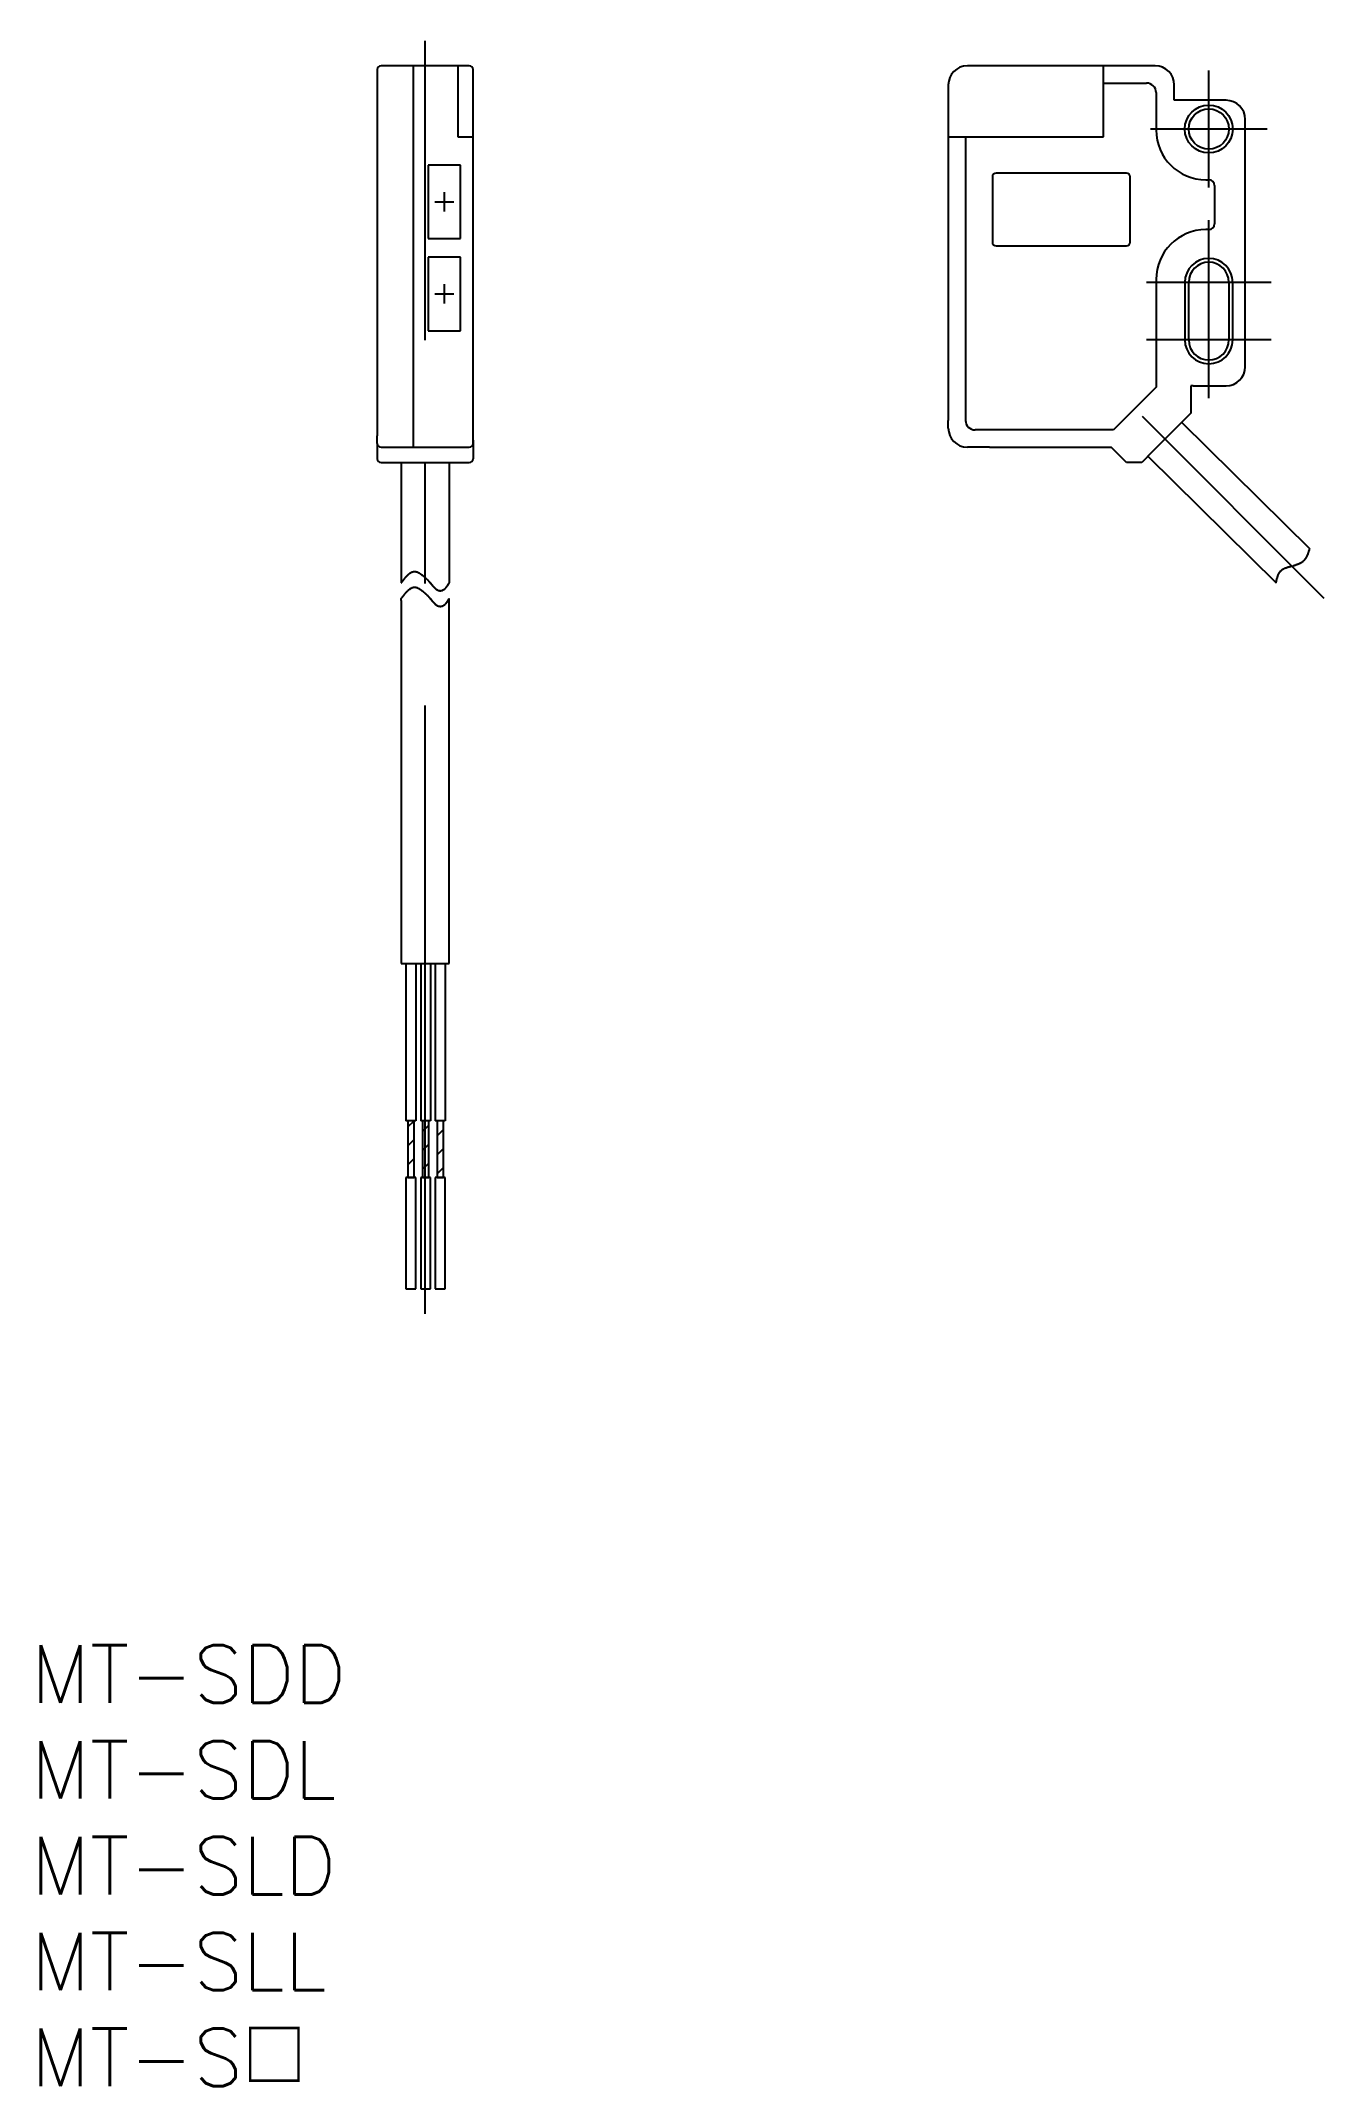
# Model space of a CAD drawing. Extents: x -20 to 47, y -105 to 1.
import ezdxf

# ---------------------------------------------------------------- set-up
doc = ezdxf.new("R2010")
doc.units = 0
doc.linetypes.add('CENTER', pattern=[50.8, 31.75, -6.35, 6.35, -6.35])
doc.linetypes.add('DASHED', pattern=[19.05, 12.7, -6.35])
doc.layers.get('0').update_dxf_attribs({"linetype": 'CONTINUOUS'})
doc.layers.add('CENTER', color=1, linetype='CONTINUOUS')
doc.styles.get("Standard").update_dxf_attribs({"font": 'txt.shx', "height": 3, "bigfont": 'bigfont.shx'})

msp = doc.modelspace()

# ---------------------------------------------------------------- linework, layer by layer
at = {"color": 7, "linetype": 'CONTINUOUS'}
for p, q in [((2.3, 0), (-2.3, 0)), ((-0.6, -19.9), (-0.6, 0)), ((1.7, 0), (1.7, -3.7)), ((29.46, 0), (28.31, 0)), ((29.76, 0), (29.46, 0)), ((34.41, 0), (29.76, 0)), ((36.56, 0), (34.41, 0)), ((35.41, -0.9), (35.41, 0)), ((38.11, 0), (36.56, 0)), ((-2.5, -0.2), (-2.5, -19.3)), ((2.5, -3.7), (2.5, -0.2)), ((27.31, -1), (27.31, -3.7)), ((35.41, -0.9), (37.66, -0.9)), ((35.41, -3.7), (35.41, -0.9)), ((39.11, -1.8), (39.11, -1)), ((38.16, -1.4), (38.16, -3.35)), ((41.81, -1.8), (39.11, -1.8)), ((42.81, -5.05), (42.81, -2.8)), ((1.7, -3.7), (2.5, -3.7)), ((2.5, -19.3), (2.5, -3.7)), ((27.31, -3.7), (28.21, -3.7)), ((27.31, -3.7), (27.31, -4.1)), ((27.31, -4.1), (27.31, -11)), ((28.21, -3.7), (35.41, -3.7)), ((28.21, -3.7), (28.21, -18.5)), ((1.85, -5.18), (0.15, -5.18)), ((0.15, -5.18), (0.15, -9.02)), ((1.85, -9.02), (1.85, -5.18)), ((42.81, -9.45), (42.81, -5.05)), ((29.61, -5.8), (29.61, -9.2)), ((36.61, -5.6), (29.81, -5.6)), ((36.81, -9.2), (36.81, -5.8)), ((40.76, -5.95), (40.91, -5.95)), ((41.21, -6.25), (41.21, -8.25)), ((0.15, -9.02), (1.85, -9.02)), ((29.81, -9.4), (36.61, -9.4)), ((40.91, -8.55), (40.76, -8.55)), ((42.81, -15.7), (42.81, -9.45)), ((1.85, -9.98), (0.15, -9.98)), ((0.15, -9.98), (0.15, -13.83)), ((1.85, -13.83), (1.85, -9.98)), ((27.31, -11), (27.31, -12)), ((38.16, -11.15), (38.16, -16.77)), ((39.66, -11.3), (39.66, -14.3)), ((39.86, -14.3), (39.86, -11.3)), ((41.96, -11.3), (41.96, -14.3)), ((42.16, -14.3), (42.16, -11.3)), ((27.31, -12), (27.31, -18.5)), ((0.15, -13.83), (1.85, -13.83)), ((38.16, -16.77), (35.93, -19)), ((40.09, -16.7), (39.98, -16.7)), ((39.98, -16.7), (39.98, -18.13)), ((40.09, -16.7), (41.81, -16.7)), ((39.98, -18.13), (39.75, -18.36)), ((27.31, -18.9), (27.31, -18.5)), ((35.93, -19), (28.71, -19)), ((39.75, -18.36), (37.98, -20.13)), ((39.5, -18.61), (46.18, -25.21)), ((-2.5, -19.7), (-2.5, -19.3)), ((-2.5, -19.7), (-2.5, -20.5)), ((-2.3, -19.9), (-0.6, -19.9)), ((-0.6, -19.9), (2.3, -19.9)), ((2.5, -19.54), (2.5, -19.3)), ((2.5, -19.7), (2.5, -19.54)), ((2.5, -19.54), (2.5, -20.5)), ((29.46, -19.9), (28.31, -19.9)), ((29.46, -19.9), (29.76, -19.9)), ((29.76, -19.9), (34.26, -19.9)), ((34.26, -19.9), (35.81, -19.9)), ((36.61, -20.7), (35.81, -19.9)), ((37.98, -20.13), (37.41, -20.7)), ((-2.3, -20.7), (2.3, -20.7)), ((-1.25, -20.7), (-1.25, -26.98)), ((1.25, -20.7), (1.25, -26.98)), ((37.41, -20.7), (36.61, -20.7)), ((37.74, -20.38), (44.42, -26.98)), ((-1.25, -27.9), (-1.25, -27.8)), ((-1.25, -27.9), (-1.25, -46.84)), ((1.25, -46.84), (1.25, -27.8)), ((-1.25, -46.84), (1.25, -46.84)), ((-1, -46.84), (-1, -55.05)), ((-0.49, -46.84), (-0.49, -55.05)), ((-0.23, -46.84), (-0.23, -55.05)), ((0.28, -46.84), (0.28, -55.05)), ((0.53, -46.84), (0.53, -55.05)), ((1.04, -46.84), (1.04, -55.05)), ((-0.91, -55.05), (-1, -55.05)), ((-0.91, -55.05), (-0.91, -58)), ((-0.58, -55.05), (-0.91, -55.05)), ((-0.58, -55.05), (-0.91, -55.05)), ((-0.58, -58), (-0.58, -55.05)), ((-0.49, -55.05), (-0.58, -55.05)), ((-0.14, -55.05), (-0.23, -55.05)), ((-0.14, -55.05), (-0.14, -58)), ((0.19, -55.05), (-0.14, -55.05)), ((0.19, -55.05), (-0.14, -55.05)), ((0.19, -58), (0.19, -55.05)), ((0.28, -55.05), (0.19, -55.05)), ((0.62, -55.05), (0.53, -55.05)), ((0.95, -55.05), (0.62, -55.05)), ((0.95, -55.05), (0.62, -55.05)), ((0.62, -55.05), (0.62, -58)), ((0.95, -58), (0.95, -55.05)), ((1.04, -55.05), (0.95, -55.05)), ((-0.91, -58), (-1, -58)), ((-1, -58), (-1, -63.82)), ((-0.58, -58), (-0.91, -58)), ((-0.91, -58), (-0.58, -58)), ((-0.91, -58), (-0.58, -58)), ((-0.58, -58), (-0.91, -58)), ((-0.49, -58), (-0.58, -58)), ((-0.49, -63.82), (-0.49, -58)), ((-0.14, -58), (-0.23, -58)), ((-0.23, -58), (-0.23, -63.82)), ((0.19, -58), (-0.14, -58)), ((-0.14, -58), (0.19, -58)), ((-0.14, -58), (0.19, -58)), ((0.19, -58), (-0.14, -58)), ((0.28, -58), (0.19, -58)), ((0.28, -63.82), (0.28, -58)), ((0.62, -58), (0.53, -58)), ((0.53, -58), (0.53, -63.82)), ((0.95, -58), (0.62, -58)), ((0.62, -58), (0.95, -58)), ((0.62, -58), (0.95, -58)), ((0.95, -58), (0.62, -58)), ((1.04, -58), (0.95, -58)), ((1.04, -63.82), (1.04, -58)), ((-1, -63.82), (-0.49, -63.82)), ((-0.23, -63.82), (0.28, -63.82)), ((0.53, -63.82), (1.04, -63.82))]:
    msp.add_line(p, q, dxfattribs=at)
at = {"color": 3, "linetype": 'DASHED'}
for p, q in [((0.5, -7.1), (1.5, -7.1)), ((1, -6.6), (1, -7.6)), ((1, -11.4), (1, -12.4)), ((0.5, -11.9), (1.5, -11.9))]:
    msp.add_line(p, q, dxfattribs=at)
at = {"color": 3, "linetype": 'CONTINUOUS'}
for p, q in [((-0.91, -55.37), (-0.58, -55.05)), ((-0.14, -55.6), (0.19, -55.27)), ((-0.91, -56.36), (-0.58, -56.03)), ((-0.14, -56.59), (0.19, -56.26)), ((0.62, -55.83), (0.95, -55.5)), ((0.62, -56.82), (0.95, -56.49)), ((-0.91, -57.35), (-0.58, -57.02)), ((-0.14, -57.58), (0.19, -57.25)), ((0.62, -57.81), (0.95, -57.48))]:
    msp.add_line(p, q, dxfattribs=at)
at = {"color": 3}
for points in [[(45.3, -26.09, 0), (45.31, -26.09, 0), (45.32, -26.09, 0), (45.32, -26.09, 0), (45.33, -26.08, 0), (45.34, -26.08, 0), (45.35, -26.08, 0), (45.36, -26.07, 0), (45.37, -26.07, 0), (45.37, -26.07, 0), (45.38, -26.07, 0), (45.39, -26.06, 0), (45.4, -26.06, 0), (45.41, -26.06, 0), (45.42, -26.06, 0), (45.42, -26.05, 0), (45.43, -26.05, 0), (45.44, -26.05, 0), (45.45, -26.04, 0), (45.46, -26.04, 0), (45.47, -26.04, 0), (45.47, -26.03, 0), (45.48, -26.03, 0), (45.49, -26.03, 0), (45.5, -26.03, 0), (45.51, -26.02, 0), (45.52, -26.02, 0), (45.52, -26.02, 0), (45.53, -26.01, 0), (45.54, -26.01, 0), (45.55, -26.01, 0), (45.56, -26, 0), (45.56, -26, 0), (45.57, -26, 0), (45.58, -25.99, 0), (45.59, -25.99, 0), (45.59, -25.99, 0), (45.6, -25.98, 0), (45.61, -25.98, 0), (45.62, -25.98, 0), (45.63, -25.97, 0), (45.63, -25.97, 0), (45.64, -25.97, 0), (45.65, -25.96, 0), (45.66, -25.96, 0), (45.66, -25.96, 0), (45.67, -25.95, 0), (45.68, -25.95, 0), (45.69, -25.95, 0), (45.69, -25.94, 0), (45.7, -25.94, 0), (45.71, -25.93, 0), (45.72, -25.93, 0), (45.72, -25.93, 0), (45.73, -25.92, 0), (45.74, -25.92, 0), (45.74, -25.91, 0), (45.75, -25.91, 0), (45.76, -25.91, 0), (45.76, -25.9, 0), (45.77, -25.9, 0), (45.78, -25.89, 0), (45.78, -25.89, 0), (45.79, -25.88, 0), (45.8, -25.88, 0), (45.8, -25.87, 0), (45.81, -25.87, 0), (45.82, -25.86, 0), (45.82, -25.86, 0), (45.83, -25.86, 0), (45.84, -25.85, 0), (45.84, -25.85, 0), (45.85, -25.84, 0), (45.85, -25.84, 0), (45.86, -25.83, 0), (45.87, -25.82, 0), (45.87, -25.82, 0), (45.88, -25.81, 0), (45.88, -25.81, 0), (45.89, -25.8, 0), (45.89, -25.8, 0), (45.9, -25.79, 0), (45.91, -25.79, 0), (45.91, -25.78, 0), (45.92, -25.77, 0), (45.92, -25.77, 0), (45.93, -25.76, 0), (45.93, -25.76, 0), (45.94, -25.75, 0), (45.94, -25.74, 0), (45.95, -25.74, 0), (45.95, -25.73, 0), (45.96, -25.73, 0), (45.96, -25.72, 0), (45.96, -25.71, 0), (45.97, -25.71, 0), (45.97, -25.7, 0), (45.98, -25.69, 0), (45.98, -25.69, 0), (45.99, -25.68, 0), (45.99, -25.67, 0), (46, -25.67, 0), (46, -25.66, 0), (46, -25.65, 0), (46.01, -25.64, 0), (46.01, -25.64, 0), (46.02, -25.63, 0), (46.02, -25.62, 0), (46.02, -25.62, 0), (46.03, -25.61, 0), (46.03, -25.6, 0), (46.03, -25.59, 0), (46.04, -25.59, 0), (46.04, -25.58, 0), (46.05, -25.57, 0), (46.05, -25.56, 0), (46.05, -25.56, 0), (46.06, -25.55, 0), (46.06, -25.54, 0), (46.06, -25.53, 0), (46.07, -25.53, 0), (46.07, -25.52, 0), (46.07, -25.51, 0), (46.08, -25.5, 0), (46.08, -25.49, 0), (46.08, -25.49, 0), (46.09, -25.48, 0), (46.09, -25.47, 0), (46.09, -25.46, 0), (46.09, -25.45, 0), (46.1, -25.45, 0), (46.1, -25.44, 0), (46.1, -25.43, 0), (46.11, -25.42, 0), (46.11, -25.41, 0), (46.11, -25.41, 0), (46.12, -25.4, 0), (46.12, -25.39, 0), (46.12, -25.38, 0), (46.12, -25.37, 0), (46.13, -25.36, 0), (46.13, -25.36, 0), (46.13, -25.35, 0), (46.14, -25.34, 0), (46.14, -25.33, 0), (46.14, -25.32, 0), (46.14, -25.31, 0), (46.15, -25.31, 0), (46.15, -25.3, 0), (46.15, -25.29, 0), (46.15, -25.28, 0), (46.16, -25.27, 0), (46.16, -25.26, 0), (46.16, -25.26, 0), (46.16, -25.25, 0), (46.17, -25.24, 0), (46.17, -25.23, 0), (46.17, -25.22, 0), (46.18, -25.21, 0), (46.18, -25.21, 0)], [(-1.25, -26.98, 0), (-1.24, -26.97, 0), (-1.23, -26.96, 0), (-1.23, -26.95, 0), (-1.22, -26.94, 0), (-1.21, -26.93, 0), (-1.2, -26.92, 0), (-1.19, -26.91, 0), (-1.19, -26.9, 0), (-1.18, -26.89, 0), (-1.17, -26.88, 0), (-1.16, -26.87, 0), (-1.16, -26.86, 0), (-1.15, -26.85, 0), (-1.14, -26.84, 0), (-1.13, -26.83, 0), (-1.12, -26.82, 0), (-1.12, -26.81, 0), (-1.11, -26.8, 0), (-1.1, -26.79, 0), (-1.09, -26.78, 0), (-1.08, -26.77, 0), (-1.08, -26.76, 0), (-1.07, -26.75, 0), (-1.06, -26.74, 0), (-1.05, -26.73, 0), (-1.04, -26.72, 0), (-1.04, -26.71, 0), (-1.03, -26.7, 0), (-1.02, -26.69, 0), (-1.01, -26.68, 0), (-1, -26.67, 0), (-1, -26.66, 0), (-0.99, -26.66, 0), (-0.98, -26.65, 0), (-0.97, -26.64, 0), (-0.96, -26.63, 0), (-0.96, -26.62, 0), (-0.95, -26.61, 0), (-0.94, -26.6, 0), (-0.93, -26.6, 0), (-0.92, -26.59, 0), (-0.92, -26.58, 0), (-0.91, -26.57, 0), (-0.9, -26.56, 0), (-0.89, -26.56, 0), (-0.88, -26.55, 0), (-0.87, -26.54, 0), (-0.87, -26.53, 0), (-0.86, -26.53, 0), (-0.85, -26.52, 0), (-0.84, -26.51, 0), (-0.83, -26.51, 0), (-0.83, -26.5, 0), (-0.82, -26.49, 0), (-0.81, -26.49, 0), (-0.8, -26.48, 0), (-0.79, -26.48, 0), (-0.78, -26.47, 0), (-0.78, -26.46, 0), (-0.77, -26.46, 0), (-0.76, -26.45, 0), (-0.75, -26.45, 0), (-0.74, -26.44, 0), (-0.73, -26.44, 0), (-0.73, -26.44, 0), (-0.72, -26.43, 0), (-0.71, -26.43, 0), (-0.7, -26.42, 0), (-0.69, -26.42, 0), (-0.68, -26.42, 0), (-0.68, -26.41, 0), (-0.67, -26.41, 0), (-0.66, -26.41, 0), (-0.65, -26.4, 0), (-0.64, -26.4, 0), (-0.63, -26.4, 0), (-0.62, -26.4, 0), (-0.62, -26.4, 0), (-0.61, -26.39, 0), (-0.6, -26.39, 0), (-0.59, -26.39, 0), (-0.58, -26.39, 0), (-0.57, -26.39, 0), (-0.56, -26.39, 0), (-0.55, -26.39, 0), (-0.55, -26.39, 0), (-0.54, -26.39, 0), (-0.53, -26.39, 0), (-0.52, -26.39, 0), (-0.51, -26.39, 0), (-0.5, -26.39, 0), (-0.49, -26.39, 0), (-0.48, -26.4, 0), (-0.48, -26.4, 0), (-0.47, -26.4, 0), (-0.46, -26.4, 0), (-0.45, -26.41, 0), (-0.44, -26.41, 0), (-0.43, -26.41, 0), (-0.42, -26.41, 0), (-0.41, -26.42, 0), (-0.4, -26.42, 0), (-0.4, -26.42, 0), (-0.39, -26.43, 0), (-0.38, -26.43, 0), (-0.37, -26.44, 0), (-0.36, -26.44, 0), (-0.35, -26.45, 0), (-0.34, -26.45, 0), (-0.33, -26.45, 0), (-0.32, -26.46, 0), (-0.31, -26.46, 0), (-0.3, -26.47, 0), (-0.3, -26.48, 0), (-0.29, -26.48, 0), (-0.28, -26.49, 0), (-0.27, -26.49, 0), (-0.26, -26.5, 0), (-0.25, -26.5, 0), (-0.24, -26.51, 0), (-0.23, -26.52, 0), (-0.22, -26.52, 0), (-0.21, -26.53, 0), (-0.2, -26.54, 0), (-0.19, -26.54, 0), (-0.18, -26.55, 0), (-0.18, -26.56, 0), (-0.17, -26.57, 0), (-0.16, -26.57, 0), (-0.15, -26.58, 0), (-0.14, -26.59, 0), (-0.13, -26.6, 0), (-0.12, -26.6, 0), (-0.11, -26.61, 0), (-0.1, -26.62, 0), (-0.09, -26.63, 0), (-0.08, -26.63, 0), (-0.07, -26.64, 0), (-0.06, -26.65, 0), (-0.05, -26.66, 0), (-0.04, -26.67, 0), (-0.04, -26.67, 0), (-0.03, -26.68, 0), (-0.02, -26.69, 0), (-0.01, -26.7, 0), (0, -26.71, 0), (0.01, -26.72, 0), (0.02, -26.73, 0), (0.03, -26.73, 0), (0.04, -26.74, 0), (0.05, -26.75, 0), (0.06, -26.76, 0), (0.07, -26.77, 0), (0.08, -26.78, 0), (0.09, -26.79, 0), (0.1, -26.8, 0), (0.11, -26.8, 0), (0.12, -26.81, 0), (0.12, -26.82, 0)], [(44.42, -26.98, 0), (44.42, -26.97, 0), (44.42, -26.96, 0), (44.43, -26.96, 0), (44.43, -26.95, 0), (44.43, -26.94, 0), (44.43, -26.93, 0), (44.43, -26.92, 0), (44.44, -26.91, 0), (44.44, -26.9, 0), (44.44, -26.89, 0), (44.44, -26.88, 0), (44.44, -26.87, 0), (44.45, -26.86, 0), (44.45, -26.86, 0), (44.45, -26.85, 0), (44.45, -26.84, 0), (44.45, -26.83, 0), (44.46, -26.82, 0), (44.46, -26.81, 0), (44.46, -26.8, 0), (44.46, -26.79, 0), (44.47, -26.78, 0), (44.47, -26.78, 0), (44.47, -26.77, 0), (44.47, -26.76, 0), (44.47, -26.75, 0), (44.48, -26.74, 0), (44.48, -26.73, 0), (44.48, -26.72, 0), (44.48, -26.71, 0), (44.49, -26.71, 0), (44.49, -26.7, 0), (44.49, -26.69, 0), (44.49, -26.68, 0), (44.5, -26.67, 0), (44.5, -26.66, 0), (44.5, -26.65, 0), (44.5, -26.65, 0), (44.51, -26.64, 0), (44.51, -26.63, 0), (44.51, -26.62, 0), (44.52, -26.61, 0), (44.52, -26.61, 0), (44.52, -26.6, 0), (44.52, -26.59, 0), (44.53, -26.58, 0), (44.53, -26.57, 0), (44.53, -26.57, 0), (44.54, -26.56, 0), (44.54, -26.55, 0), (44.54, -26.54, 0), (44.55, -26.53, 0), (44.55, -26.53, 0), (44.55, -26.52, 0), (44.56, -26.51, 0), (44.56, -26.5, 0), (44.57, -26.5, 0), (44.57, -26.49, 0), (44.57, -26.48, 0), (44.58, -26.48, 0), (44.58, -26.47, 0), (44.59, -26.46, 0), (44.59, -26.45, 0), (44.59, -26.45, 0), (44.6, -26.44, 0), (44.6, -26.43, 0), (44.61, -26.43, 0), (44.61, -26.42, 0), (44.62, -26.41, 0), (44.62, -26.41, 0), (44.63, -26.4, 0), (44.63, -26.4, 0), (44.64, -26.39, 0), (44.64, -26.38, 0), (44.65, -26.38, 0), (44.65, -26.37, 0), (44.66, -26.37, 0), (44.66, -26.36, 0), (44.67, -26.35, 0), (44.67, -26.35, 0), (44.68, -26.34, 0), (44.68, -26.34, 0), (44.69, -26.33, 0), (44.7, -26.33, 0), (44.7, -26.32, 0), (44.71, -26.32, 0), (44.71, -26.31, 0), (44.72, -26.31, 0), (44.73, -26.3, 0), (44.73, -26.3, 0), (44.74, -26.29, 0), (44.75, -26.29, 0), (44.75, -26.28, 0), (44.76, -26.28, 0), (44.77, -26.27, 0), (44.77, -26.27, 0), (44.78, -26.27, 0), (44.79, -26.26, 0), (44.79, -26.26, 0), (44.8, -26.25, 0), (44.81, -26.25, 0), (44.81, -26.25, 0), (44.82, -26.24, 0), (44.83, -26.24, 0), (44.84, -26.23, 0), (44.84, -26.23, 0), (44.85, -26.23, 0), (44.86, -26.22, 0), (44.87, -26.22, 0), (44.88, -26.22, 0), (44.88, -26.21, 0), (44.89, -26.21, 0), (44.9, -26.21, 0), (44.91, -26.2, 0), (44.91, -26.2, 0), (44.92, -26.2, 0), (44.93, -26.19, 0), (44.94, -26.19, 0), (44.95, -26.19, 0), (44.96, -26.19, 0), (44.96, -26.18, 0), (44.97, -26.18, 0), (44.98, -26.18, 0), (44.99, -26.17, 0), (45, -26.17, 0), (45.01, -26.17, 0), (45.01, -26.17, 0), (45.02, -26.16, 0), (45.03, -26.16, 0), (45.04, -26.16, 0), (45.05, -26.16, 0), (45.06, -26.15, 0), (45.07, -26.15, 0), (45.07, -26.15, 0), (45.08, -26.15, 0), (45.09, -26.14, 0), (45.1, -26.14, 0), (45.11, -26.14, 0), (45.12, -26.14, 0), (45.13, -26.13, 0), (45.14, -26.13, 0), (45.15, -26.13, 0), (45.15, -26.13, 0), (45.16, -26.13, 0), (45.17, -26.12, 0), (45.18, -26.12, 0), (45.19, -26.12, 0), (45.2, -26.12, 0), (45.21, -26.11, 0), (45.22, -26.11, 0), (45.23, -26.11, 0), (45.24, -26.11, 0), (45.24, -26.11, 0), (45.25, -26.1, 0), (45.26, -26.1, 0), (45.27, -26.1, 0), (45.28, -26.1, 0), (45.29, -26.1, 0), (45.3, -26.09, 0)], [(-1.25, -27.8, 0), (-1.24, -27.79, 0), (-1.23, -27.78, 0), (-1.23, -27.77, 0), (-1.22, -27.76, 0), (-1.21, -27.75, 0), (-1.2, -27.74, 0), (-1.19, -27.73, 0), (-1.19, -27.72, 0), (-1.18, -27.71, 0), (-1.17, -27.7, 0), (-1.16, -27.69, 0), (-1.16, -27.68, 0), (-1.15, -27.67, 0), (-1.14, -27.66, 0), (-1.13, -27.65, 0), (-1.12, -27.64, 0), (-1.12, -27.63, 0), (-1.11, -27.62, 0), (-1.1, -27.61, 0), (-1.09, -27.6, 0), (-1.08, -27.59, 0), (-1.08, -27.58, 0), (-1.07, -27.57, 0), (-1.06, -27.56, 0), (-1.05, -27.55, 0), (-1.04, -27.54, 0), (-1.04, -27.53, 0), (-1.03, -27.52, 0), (-1.02, -27.51, 0), (-1.01, -27.5, 0), (-1, -27.49, 0), (-1, -27.48, 0), (-0.99, -27.48, 0), (-0.98, -27.47, 0), (-0.97, -27.46, 0), (-0.96, -27.45, 0), (-0.96, -27.44, 0), (-0.95, -27.43, 0), (-0.94, -27.42, 0), (-0.93, -27.42, 0), (-0.92, -27.41, 0), (-0.92, -27.4, 0), (-0.91, -27.39, 0), (-0.9, -27.38, 0), (-0.89, -27.38, 0), (-0.88, -27.37, 0), (-0.87, -27.36, 0), (-0.87, -27.35, 0), (-0.86, -27.35, 0), (-0.85, -27.34, 0), (-0.84, -27.33, 0), (-0.83, -27.33, 0), (-0.83, -27.32, 0), (-0.82, -27.31, 0), (-0.81, -27.31, 0), (-0.8, -27.3, 0), (-0.79, -27.3, 0), (-0.78, -27.29, 0), (-0.78, -27.28, 0), (-0.77, -27.28, 0), (-0.76, -27.27, 0), (-0.75, -27.27, 0), (-0.74, -27.26, 0), (-0.73, -27.26, 0), (-0.73, -27.26, 0), (-0.72, -27.25, 0), (-0.71, -27.25, 0), (-0.7, -27.24, 0), (-0.69, -27.24, 0), (-0.68, -27.24, 0), (-0.68, -27.23, 0), (-0.67, -27.23, 0), (-0.66, -27.23, 0), (-0.65, -27.22, 0), (-0.64, -27.22, 0), (-0.63, -27.22, 0), (-0.62, -27.22, 0), (-0.62, -27.22, 0), (-0.61, -27.21, 0), (-0.6, -27.21, 0), (-0.59, -27.21, 0), (-0.58, -27.21, 0), (-0.57, -27.21, 0), (-0.56, -27.21, 0), (-0.55, -27.21, 0), (-0.55, -27.21, 0), (-0.54, -27.21, 0), (-0.53, -27.21, 0), (-0.52, -27.21, 0), (-0.51, -27.21, 0), (-0.5, -27.21, 0), (-0.49, -27.21, 0), (-0.48, -27.22, 0), (-0.48, -27.22, 0), (-0.47, -27.22, 0), (-0.46, -27.22, 0), (-0.45, -27.23, 0), (-0.44, -27.23, 0), (-0.43, -27.23, 0), (-0.42, -27.23, 0), (-0.41, -27.24, 0), (-0.4, -27.24, 0), (-0.4, -27.24, 0), (-0.39, -27.25, 0), (-0.38, -27.25, 0), (-0.37, -27.26, 0), (-0.36, -27.26, 0), (-0.35, -27.27, 0), (-0.34, -27.27, 0), (-0.33, -27.27, 0), (-0.32, -27.28, 0), (-0.31, -27.28, 0), (-0.3, -27.29, 0), (-0.3, -27.3, 0), (-0.29, -27.3, 0), (-0.28, -27.31, 0), (-0.27, -27.31, 0), (-0.26, -27.32, 0), (-0.25, -27.32, 0), (-0.24, -27.33, 0), (-0.23, -27.34, 0), (-0.22, -27.34, 0), (-0.21, -27.35, 0), (-0.2, -27.36, 0), (-0.19, -27.36, 0), (-0.18, -27.37, 0), (-0.18, -27.38, 0), (-0.17, -27.39, 0), (-0.16, -27.39, 0), (-0.15, -27.4, 0), (-0.14, -27.41, 0), (-0.13, -27.42, 0), (-0.12, -27.42, 0), (-0.11, -27.43, 0), (-0.1, -27.44, 0), (-0.09, -27.45, 0), (-0.08, -27.45, 0), (-0.07, -27.46, 0), (-0.06, -27.47, 0), (-0.05, -27.48, 0), (-0.04, -27.49, 0), (-0.04, -27.49, 0), (-0.03, -27.5, 0), (-0.02, -27.51, 0), (-0.01, -27.52, 0), (0, -27.53, 0), (0.01, -27.54, 0), (0.02, -27.55, 0), (0.03, -27.55, 0), (0.04, -27.56, 0), (0.05, -27.57, 0), (0.06, -27.58, 0), (0.07, -27.59, 0), (0.08, -27.6, 0), (0.09, -27.61, 0), (0.1, -27.62, 0), (0.11, -27.62, 0), (0.12, -27.63, 0), (0.12, -27.64, 0)], [(0.12, -26.82, 0), (0.13, -26.82, 0), (0.13, -26.83, 0), (0.13, -26.83, 0), (0.14, -26.84, 0), (0.14, -26.84, 0), (0.14, -26.84, 0), (0.15, -26.85, 0), (0.15, -26.85, 0), (0.15, -26.85, 0), (0.16, -26.86, 0), (0.16, -26.86, 0), (0.16, -26.86, 0), (0.17, -26.87, 0), (0.17, -26.87, 0), (0.17, -26.87, 0), (0.18, -26.88, 0), (0.18, -26.88, 0), (0.18, -26.88, 0), (0.19, -26.89, 0), (0.19, -26.89, 0), (0.19, -26.9, 0), (0.2, -26.9, 0), (0.2, -26.9, 0), (0.2, -26.91, 0), (0.21, -26.91, 0), (0.21, -26.91, 0), (0.21, -26.92, 0), (0.22, -26.92, 0), (0.22, -26.92, 0), (0.22, -26.93, 0), (0.22, -26.93, 0), (0.23, -26.94, 0), (0.23, -26.94, 0), (0.23, -26.94, 0), (0.24, -26.95, 0), (0.24, -26.95, 0), (0.24, -26.95, 0), (0.25, -26.96, 0), (0.25, -26.96, 0), (0.25, -26.96, 0), (0.26, -26.97, 0), (0.26, -26.97, 0), (0.26, -26.98, 0), (0.27, -26.98, 0), (0.27, -26.98, 0), (0.27, -26.99, 0), (0.27, -26.99, 0), (0.28, -26.99, 0), (0.28, -27, 0), (0.28, -27, 0), (0.29, -27, 0), (0.29, -27.01, 0), (0.29, -27.01, 0), (0.3, -27.02, 0), (0.3, -27.02, 0), (0.3, -27.02, 0), (0.31, -27.03, 0), (0.31, -27.03, 0), (0.31, -27.03, 0), (0.31, -27.04, 0), (0.32, -27.04, 0), (0.32, -27.04, 0), (0.32, -27.05, 0), (0.33, -27.05, 0), (0.33, -27.06, 0), (0.33, -27.06, 0), (0.34, -27.06, 0), (0.34, -27.07, 0), (0.34, -27.07, 0), (0.35, -27.07, 0), (0.35, -27.08, 0), (0.35, -27.08, 0), (0.35, -27.09, 0), (0.36, -27.09, 0), (0.36, -27.09, 0), (0.36, -27.1, 0), (0.37, -27.1, 0), (0.37, -27.1, 0), (0.37, -27.11, 0), (0.38, -27.11, 0), (0.38, -27.11, 0), (0.38, -27.12, 0), (0.39, -27.12, 0), (0.39, -27.13, 0), (0.39, -27.13, 0), (0.39, -27.13, 0), (0.4, -27.14, 0), (0.4, -27.14, 0), (0.4, -27.14, 0), (0.41, -27.15, 0), (0.41, -27.15, 0), (0.41, -27.15, 0), (0.42, -27.16, 0), (0.42, -27.16, 0), (0.42, -27.17, 0), (0.43, -27.17, 0), (0.43, -27.17, 0), (0.43, -27.18, 0), (0.44, -27.18, 0), (0.44, -27.18, 0), (0.44, -27.19, 0), (0.45, -27.19, 0), (0.45, -27.19, 0), (0.45, -27.2, 0), (0.46, -27.2, 0), (0.46, -27.2, 0), (0.46, -27.21, 0), (0.47, -27.21, 0), (0.47, -27.22, 0), (0.47, -27.22, 0), (0.47, -27.22, 0), (0.48, -27.23, 0), (0.48, -27.23, 0), (0.48, -27.23, 0), (0.49, -27.24, 0), (0.49, -27.24, 0), (0.5, -27.24, 0), (0.5, -27.25, 0), (0.5, -27.25, 0), (0.51, -27.25, 0), (0.51, -27.26, 0), (0.51, -27.26, 0), (0.52, -27.26, 0), (0.52, -27.27, 0), (0.52, -27.27, 0), (0.53, -27.27, 0), (0.53, -27.28, 0), (0.53, -27.28, 0), (0.54, -27.28, 0), (0.54, -27.28, 0), (0.55, -27.29, 0), (0.55, -27.29, 0), (0.55, -27.29, 0), (0.56, -27.3, 0), (0.56, -27.3, 0), (0.56, -27.3, 0), (0.57, -27.31, 0), (0.57, -27.31, 0), (0.58, -27.31, 0), (0.58, -27.31, 0), (0.58, -27.32, 0), (0.59, -27.32, 0), (0.59, -27.32, 0), (0.6, -27.32, 0), (0.6, -27.33, 0), (0.6, -27.33, 0), (0.61, -27.33, 0), (0.61, -27.34, 0), (0.62, -27.34, 0), (0.62, -27.34, 0), (0.63, -27.34, 0), (0.63, -27.34, 0), (0.63, -27.35, 0), (0.64, -27.35, 0), (0.64, -27.35, 0), (0.65, -27.35, 0), (0.65, -27.36, 0), (0.66, -27.36, 0), (0.66, -27.36, 0), (0.66, -27.36, 0), (0.67, -27.36, 0), (0.67, -27.36, 0), (0.68, -27.37, 0), (0.68, -27.37, 0), (0.69, -27.37, 0), (0.69, -27.37, 0), (0.7, -27.37, 0), (0.7, -27.37, 0), (0.71, -27.38, 0), (0.71, -27.38, 0), (0.72, -27.38, 0), (0.72, -27.38, 0), (0.72, -27.38, 0), (0.73, -27.38, 0), (0.73, -27.38, 0), (0.74, -27.38, 0), (0.74, -27.38, 0), (0.75, -27.38, 0), (0.75, -27.39, 0), (0.76, -27.39, 0), (0.76, -27.39, 0), (0.77, -27.39, 0), (0.77, -27.39, 0), (0.78, -27.39, 0), (0.78, -27.39, 0), (0.79, -27.39, 0), (0.79, -27.39, 0), (0.8, -27.39, 0), (0.8, -27.39, 0), (0.81, -27.39, 0), (0.81, -27.39, 0), (0.82, -27.39, 0), (0.82, -27.38, 0), (0.83, -27.38, 0), (0.83, -27.38, 0), (0.83, -27.38, 0), (0.84, -27.38, 0), (0.84, -27.38, 0), (0.85, -27.38, 0), (0.85, -27.38, 0), (0.86, -27.38, 0), (0.86, -27.38, 0), (0.87, -27.38, 0), (0.87, -27.37, 0), (0.88, -27.37, 0), (0.88, -27.37, 0), (0.89, -27.37, 0), (0.89, -27.37, 0), (0.9, -27.37, 0), (0.9, -27.36, 0), (0.91, -27.36, 0), (0.91, -27.36, 0), (0.91, -27.36, 0), (0.92, -27.36, 0), (0.92, -27.36, 0), (0.93, -27.35, 0), (0.93, -27.35, 0), (0.94, -27.35, 0), (0.94, -27.35, 0), (0.95, -27.34, 0), (0.95, -27.34, 0), (0.95, -27.34, 0), (0.96, -27.34, 0), (0.96, -27.34, 0), (0.97, -27.33, 0), (0.97, -27.33, 0), (0.98, -27.33, 0), (0.98, -27.33, 0), (0.98, -27.32, 0), (0.99, -27.32, 0), (0.99, -27.32, 0), (1, -27.31, 0), (1, -27.31, 0), (1, -27.31, 0), (1.01, -27.31, 0), (1.01, -27.3, 0), (1.01, -27.3, 0), (1.02, -27.3, 0), (1.02, -27.29, 0), (1.03, -27.29, 0), (1.03, -27.29, 0), (1.03, -27.29, 0), (1.04, -27.28, 0), (1.04, -27.28, 0), (1.04, -27.28, 0), (1.05, -27.27, 0), (1.05, -27.27, 0), (1.05, -27.27, 0), (1.06, -27.26, 0), (1.06, -27.26, 0), (1.06, -27.26, 0), (1.07, -27.25, 0), (1.07, -27.25, 0), (1.07, -27.25, 0), (1.08, -27.24, 0), (1.08, -27.24, 0), (1.08, -27.24, 0), (1.09, -27.23, 0), (1.09, -27.23, 0), (1.09, -27.22, 0), (1.1, -27.22, 0), (1.1, -27.22, 0), (1.1, -27.21, 0), (1.11, -27.21, 0), (1.11, -27.21, 0), (1.11, -27.2, 0), (1.12, -27.2, 0), (1.12, -27.19, 0), (1.12, -27.19, 0), (1.12, -27.19, 0), (1.13, -27.18, 0), (1.13, -27.18, 0), (1.13, -27.18, 0), (1.14, -27.17, 0), (1.14, -27.17, 0), (1.14, -27.16, 0), (1.14, -27.16, 0), (1.15, -27.16, 0), (1.15, -27.15, 0), (1.15, -27.15, 0), (1.15, -27.14, 0), (1.16, -27.14, 0), (1.16, -27.14, 0), (1.16, -27.13, 0), (1.17, -27.13, 0), (1.17, -27.12, 0), (1.17, -27.12, 0), (1.17, -27.12, 0), (1.18, -27.11, 0), (1.18, -27.11, 0), (1.18, -27.1, 0), (1.18, -27.1, 0), (1.19, -27.09, 0), (1.19, -27.09, 0), (1.19, -27.09, 0), (1.19, -27.08, 0), (1.2, -27.08, 0), (1.2, -27.07, 0), (1.2, -27.07, 0), (1.2, -27.07, 0), (1.21, -27.06, 0), (1.21, -27.06, 0), (1.21, -27.05, 0), (1.21, -27.05, 0), (1.22, -27.04, 0), (1.22, -27.04, 0), (1.22, -27.04, 0), (1.22, -27.03, 0), (1.23, -27.03, 0), (1.23, -27.02, 0), (1.23, -27.02, 0), (1.23, -27.01, 0), (1.24, -27.01, 0), (1.24, -27, 0), (1.24, -27, 0), (1.24, -27, 0), (1.25, -26.99, 0), (1.25, -26.99, 0), (1.25, -26.98, 0)], [(0.12, -27.64, 0), (0.13, -27.64, 0), (0.13, -27.65, 0), (0.13, -27.65, 0), (0.14, -27.66, 0), (0.14, -27.66, 0), (0.14, -27.66, 0), (0.15, -27.67, 0), (0.15, -27.67, 0), (0.15, -27.67, 0), (0.16, -27.68, 0), (0.16, -27.68, 0), (0.16, -27.68, 0), (0.17, -27.69, 0), (0.17, -27.69, 0), (0.17, -27.69, 0), (0.18, -27.7, 0), (0.18, -27.7, 0), (0.18, -27.7, 0), (0.19, -27.71, 0), (0.19, -27.71, 0), (0.19, -27.72, 0), (0.2, -27.72, 0), (0.2, -27.72, 0), (0.2, -27.73, 0), (0.21, -27.73, 0), (0.21, -27.73, 0), (0.21, -27.74, 0), (0.22, -27.74, 0), (0.22, -27.74, 0), (0.22, -27.75, 0), (0.22, -27.75, 0), (0.23, -27.76, 0), (0.23, -27.76, 0), (0.23, -27.76, 0), (0.24, -27.77, 0), (0.24, -27.77, 0), (0.24, -27.77, 0), (0.25, -27.78, 0), (0.25, -27.78, 0), (0.25, -27.78, 0), (0.26, -27.79, 0), (0.26, -27.79, 0), (0.26, -27.8, 0), (0.27, -27.8, 0), (0.27, -27.8, 0), (0.27, -27.81, 0), (0.27, -27.81, 0), (0.28, -27.81, 0), (0.28, -27.82, 0), (0.28, -27.82, 0), (0.29, -27.82, 0), (0.29, -27.83, 0), (0.29, -27.83, 0), (0.3, -27.84, 0), (0.3, -27.84, 0), (0.3, -27.84, 0), (0.31, -27.85, 0), (0.31, -27.85, 0), (0.31, -27.85, 0), (0.31, -27.86, 0), (0.32, -27.86, 0), (0.32, -27.86, 0), (0.32, -27.87, 0), (0.33, -27.87, 0), (0.33, -27.88, 0), (0.33, -27.88, 0), (0.34, -27.88, 0), (0.34, -27.89, 0), (0.34, -27.89, 0), (0.35, -27.89, 0), (0.35, -27.9, 0), (0.35, -27.9, 0), (0.35, -27.91, 0), (0.36, -27.91, 0), (0.36, -27.91, 0), (0.36, -27.92, 0), (0.37, -27.92, 0), (0.37, -27.92, 0), (0.37, -27.93, 0), (0.38, -27.93, 0), (0.38, -27.93, 0), (0.38, -27.94, 0), (0.39, -27.94, 0), (0.39, -27.95, 0), (0.39, -27.95, 0), (0.39, -27.95, 0), (0.4, -27.96, 0), (0.4, -27.96, 0), (0.4, -27.96, 0), (0.41, -27.97, 0), (0.41, -27.97, 0), (0.41, -27.97, 0), (0.42, -27.98, 0), (0.42, -27.98, 0), (0.42, -27.99, 0), (0.43, -27.99, 0), (0.43, -27.99, 0), (0.43, -28, 0), (0.44, -28, 0), (0.44, -28, 0), (0.44, -28.01, 0), (0.45, -28.01, 0), (0.45, -28.01, 0), (0.45, -28.02, 0), (0.46, -28.02, 0), (0.46, -28.02, 0), (0.46, -28.03, 0), (0.47, -28.03, 0), (0.47, -28.04, 0), (0.47, -28.04, 0), (0.47, -28.04, 0), (0.48, -28.05, 0), (0.48, -28.05, 0), (0.48, -28.05, 0), (0.49, -28.06, 0), (0.49, -28.06, 0), (0.5, -28.06, 0), (0.5, -28.07, 0), (0.5, -28.07, 0), (0.51, -28.07, 0), (0.51, -28.08, 0), (0.51, -28.08, 0), (0.52, -28.08, 0), (0.52, -28.09, 0), (0.52, -28.09, 0), (0.53, -28.09, 0), (0.53, -28.1, 0), (0.53, -28.1, 0), (0.54, -28.1, 0), (0.54, -28.1, 0), (0.55, -28.11, 0), (0.55, -28.11, 0), (0.55, -28.11, 0), (0.56, -28.12, 0), (0.56, -28.12, 0), (0.56, -28.12, 0), (0.57, -28.13, 0), (0.57, -28.13, 0), (0.58, -28.13, 0), (0.58, -28.13, 0), (0.58, -28.14, 0), (0.59, -28.14, 0), (0.59, -28.14, 0), (0.6, -28.14, 0), (0.6, -28.15, 0), (0.6, -28.15, 0), (0.61, -28.15, 0), (0.61, -28.16, 0), (0.62, -28.16, 0), (0.62, -28.16, 0), (0.63, -28.16, 0), (0.63, -28.16, 0), (0.63, -28.17, 0), (0.64, -28.17, 0), (0.64, -28.17, 0), (0.65, -28.17, 0), (0.65, -28.18, 0), (0.66, -28.18, 0), (0.66, -28.18, 0), (0.66, -28.18, 0), (0.67, -28.18, 0), (0.67, -28.18, 0), (0.68, -28.19, 0), (0.68, -28.19, 0), (0.69, -28.19, 0), (0.69, -28.19, 0), (0.7, -28.19, 0), (0.7, -28.19, 0), (0.71, -28.2, 0), (0.71, -28.2, 0), (0.72, -28.2, 0), (0.72, -28.2, 0), (0.72, -28.2, 0), (0.73, -28.2, 0), (0.73, -28.2, 0), (0.74, -28.2, 0), (0.74, -28.2, 0), (0.75, -28.2, 0), (0.75, -28.2, 0), (0.76, -28.21, 0), (0.76, -28.21, 0), (0.77, -28.21, 0), (0.77, -28.21, 0), (0.78, -28.21, 0), (0.78, -28.21, 0), (0.79, -28.21, 0), (0.79, -28.21, 0), (0.8, -28.21, 0), (0.8, -28.21, 0), (0.81, -28.21, 0), (0.81, -28.21, 0), (0.82, -28.21, 0), (0.82, -28.2, 0), (0.83, -28.2, 0), (0.83, -28.2, 0), (0.83, -28.2, 0), (0.84, -28.2, 0), (0.84, -28.2, 0), (0.85, -28.2, 0), (0.85, -28.2, 0), (0.86, -28.2, 0), (0.86, -28.2, 0), (0.87, -28.2, 0), (0.87, -28.19, 0), (0.88, -28.19, 0), (0.88, -28.19, 0), (0.89, -28.19, 0), (0.89, -28.19, 0), (0.9, -28.19, 0), (0.9, -28.18, 0), (0.91, -28.18, 0), (0.91, -28.18, 0), (0.91, -28.18, 0), (0.92, -28.18, 0), (0.92, -28.18, 0), (0.93, -28.17, 0), (0.93, -28.17, 0), (0.94, -28.17, 0), (0.94, -28.17, 0), (0.95, -28.16, 0), (0.95, -28.16, 0), (0.95, -28.16, 0), (0.96, -28.16, 0), (0.96, -28.16, 0), (0.97, -28.15, 0), (0.97, -28.15, 0), (0.98, -28.15, 0), (0.98, -28.15, 0), (0.98, -28.14, 0), (0.99, -28.14, 0), (0.99, -28.14, 0), (1, -28.13, 0), (1, -28.13, 0), (1, -28.13, 0), (1.01, -28.13, 0), (1.01, -28.12, 0), (1.01, -28.12, 0), (1.02, -28.12, 0), (1.02, -28.11, 0), (1.03, -28.11, 0), (1.03, -28.11, 0), (1.03, -28.11, 0), (1.04, -28.1, 0), (1.04, -28.1, 0), (1.04, -28.1, 0), (1.05, -28.09, 0), (1.05, -28.09, 0), (1.05, -28.09, 0), (1.06, -28.08, 0), (1.06, -28.08, 0), (1.06, -28.08, 0), (1.07, -28.07, 0), (1.07, -28.07, 0), (1.07, -28.07, 0), (1.08, -28.06, 0), (1.08, -28.06, 0), (1.08, -28.06, 0), (1.09, -28.05, 0), (1.09, -28.05, 0), (1.09, -28.04, 0), (1.1, -28.04, 0), (1.1, -28.04, 0), (1.1, -28.03, 0), (1.11, -28.03, 0), (1.11, -28.03, 0), (1.11, -28.02, 0), (1.12, -28.02, 0), (1.12, -28.01, 0), (1.12, -28.01, 0), (1.12, -28.01, 0), (1.13, -28, 0), (1.13, -28, 0), (1.13, -28, 0), (1.14, -27.99, 0), (1.14, -27.99, 0), (1.14, -27.98, 0), (1.14, -27.98, 0), (1.15, -27.98, 0), (1.15, -27.97, 0), (1.15, -27.97, 0), (1.15, -27.96, 0), (1.16, -27.96, 0), (1.16, -27.96, 0), (1.16, -27.95, 0), (1.17, -27.95, 0), (1.17, -27.94, 0), (1.17, -27.94, 0), (1.17, -27.94, 0), (1.18, -27.93, 0), (1.18, -27.93, 0), (1.18, -27.92, 0), (1.18, -27.92, 0), (1.19, -27.91, 0), (1.19, -27.91, 0), (1.19, -27.91, 0), (1.19, -27.9, 0), (1.2, -27.9, 0), (1.2, -27.89, 0), (1.2, -27.89, 0), (1.2, -27.89, 0), (1.21, -27.88, 0), (1.21, -27.88, 0), (1.21, -27.87, 0), (1.21, -27.87, 0), (1.22, -27.86, 0), (1.22, -27.86, 0), (1.22, -27.86, 0), (1.22, -27.85, 0), (1.23, -27.85, 0), (1.23, -27.84, 0), (1.23, -27.84, 0), (1.23, -27.83, 0), (1.24, -27.83, 0), (1.24, -27.82, 0), (1.24, -27.82, 0), (1.24, -27.82, 0), (1.25, -27.81, 0), (1.25, -27.81, 0), (1.25, -27.8, 0)]]:
    msp.add_polyline3d(points, dxfattribs=at)
at = {"color": 7, "linetype": 'CONTINUOUS'}
for radius in [1.25, 1.05]:
    msp.add_circle((40.91, -3.3), radius, dxfattribs=at)
for centre, radius, start, end in [((-2.3, -0.2), 0.2, 90, 180), ((2.3, -0.2), 0.2, 0, 90), ((28.31, -1), 1, 90, 180), ((28.31, -1), 1, 90, 180), ((38.11, -1), 1, 0, 90), ((37.66, -1.4), 0.5, 0, 90), ((41.81, -2.8), 1, 0, 90), ((40.76, -3.35), 2.6, 180, 270), ((29.81, -5.8), 0.2, 90, 180), ((36.61, -5.8), 0.2, 0, 90), ((40.91, -6.25), 0.3, 0, 90), ((40.91, -8.25), 0.3, 270, 0), ((29.81, -9.2), 0.2, 180, 270), ((36.61, -9.2), 0.2, 270, 0), ((40.76, -11.15), 2.6, 90, 180), ((40.91, -11.3), 1.25, 0, 180), ((40.91, -11.3), 1.05, 0, 180), ((40.91, -14.3), 1.25, 180, 0), ((40.91, -14.3), 1.05, 180, 0), ((41.81, -15.7), 1, 270, 0), ((28.31, -18.9), 1, 180, 270), ((28.71, -18.5), 0.5, 180, 270), ((-2.3, -19.7), 0.2, 180, 270), ((2.3, -19.7), 0.2, 270, 0), ((-2.3, -20.5), 0.2, 180, 270), ((2.3, -20.5), 0.2, 270, 0)]:
    msp.add_arc(centre, radius, start, end, dxfattribs=at)
at = {"layer": 'CENTER', "color": 1, "linetype": 'CENTER'}
for p, q in [((0, -65.12), (0, 1.3)), ((40.91, -6.35), (40.91, -0.25)), ((43.96, -3.3), (37.86, -3.3)), ((40.91, -17.35), (40.91, -8.05)), ((44.16, -11.3), (37.66, -11.3)), ((44.16, -14.3), (37.66, -14.3)), ((46.93, -27.8), (37.45, -18.3))]:
    msp.add_line(p, q, dxfattribs=at)

# ---------------------------------------------------------------- texts
at = {"color": 7, "linetype": 'CONTINUOUS'}
for s, p in [('MT-SDD', (-20.58, -85.41)), ('MT-SDL', (-20.58, -90.41)), ('MT-SLD', (-20.58, -95.41)), ('MT-SLL', (-20.58, -100.41)), ('MT-S□', (-20.58, -105.41))]:
    msp.add_text(s, height=3, dxfattribs=at).set_placement(p)

doc.saveas('drawing.dxf')
